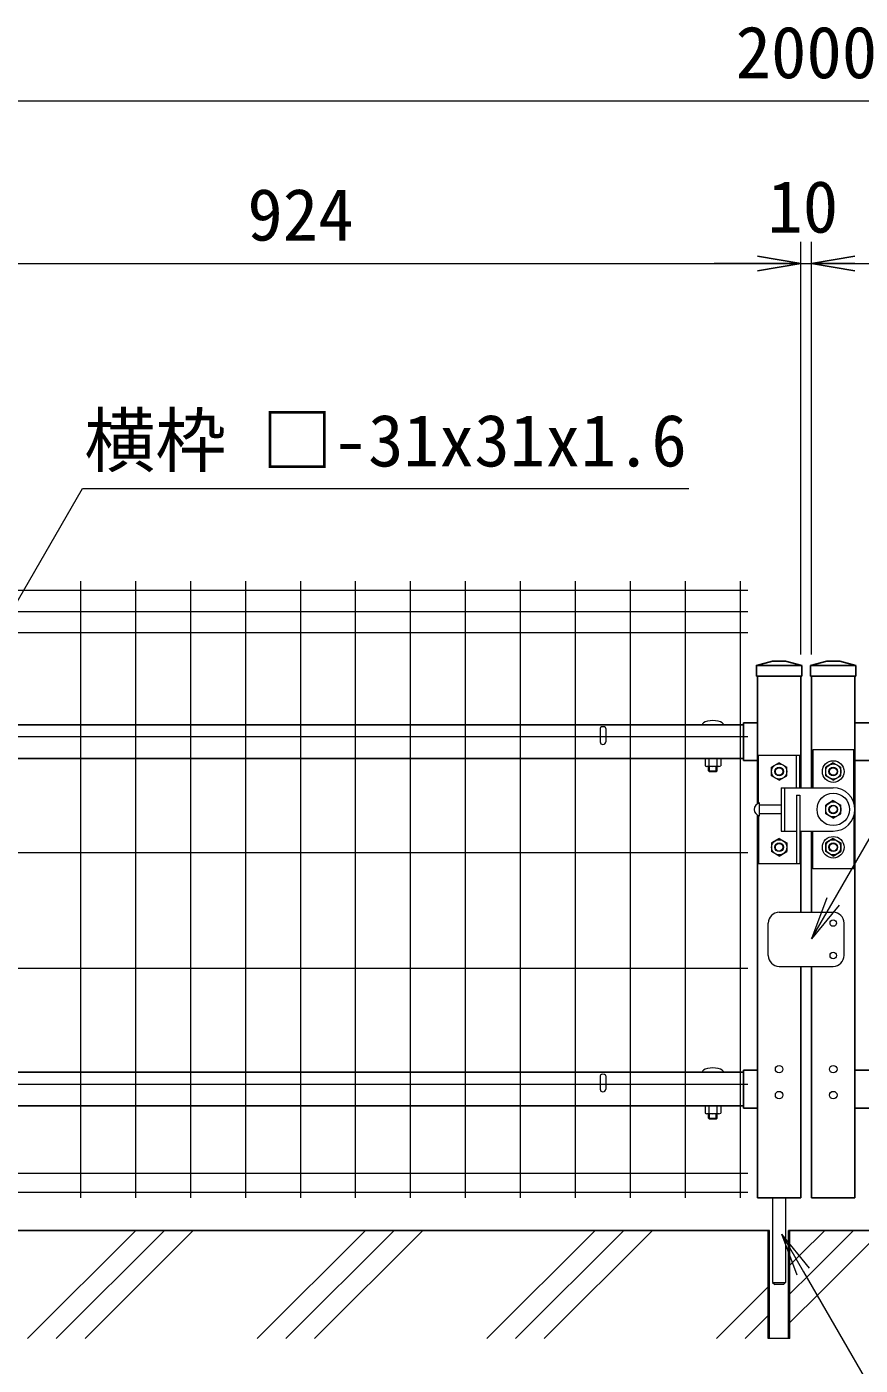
# Model space of a CAD drawing. Units: millimetres, scale not verified. Extents: x -1370 to 7030, y -2970 to 2970.
# Drawn here: x 2071 to 2841, y -132 to 1105 of the extents above; entities that cross this region are included whole.
import ezdxf
from ezdxf.enums import TextEntityAlignment as Align

# ---------------------------------------------------------------- set-up
doc = ezdxf.new("R2010")
doc.units = ezdxf.units.MM
doc.header["$LTSCALE"] = 20
doc.linetypes.add('USER2', pattern=[1.125, 0.75, -0.125, 0.125, -0.125])
for name, color, linetype, lineweight in [('0-2_D-STR1', 1, 'Continuous', 25), ('0-4_D-STR3', 3, 'Continuous', 13), ('0-5_D-STR-TXT', 7, 'Continuous', 13), ('0-6_LAYER06', 1, 'USER2', 25), ('0-7_D-STR2', 7, 'Continuous', 13), ('0-8_D-STR-DIM', 7, 'Continuous', 13), ('0-9_0', 7, 'Continuous', 25), ('0-C_D-DCR-HCH', 7, 'Continuous', 13), ('0-D_D-BGD', 7, 'Continuous', 25)]:
    doc.layers.add(name, color=color, linetype=linetype, lineweight=lineweight)
doc.styles.add('ＭＳ ゴシック', font='')
doc.styles.get('ＭＳ ゴシック').set_extended_font_data('MS Gothic')

# ---------------------------------------------------------------- blocks, each defined once
blk = doc.blocks.new('_Open')
at = {"layer": '0-9_0'}
blk.add_line((-20, 3.33), (0, 0), dxfattribs=at)
blk.add_lwpolyline([(-20, -3.33), (0, 0), (-20, 0)], dxfattribs=at)

msp = doc.modelspace()

# ---------------------------------------------------------------- linework, layer by layer
at = {"layer": '0-2_D-STR1'}
for p, q in [((2744.93, 504.99), (2744.93, 514.99)), ((2759.93, 518.99), (2771.93, 518.99)), ((2771.93, 518.99), (2786.93, 514.99)), ((2786.93, 504.99), (2786.93, 514.99)), ((2809.93, 518.99), (2794.93, 514.99)), ((2836.93, 514.99), (2794.93, 514.99)), ((2794.93, 504.99), (2794.93, 514.99)), ((2821.93, 518.99), (2809.93, 518.99)), ((2821.93, 518.99), (2836.93, 514.99)), ((2836.93, 504.99), (2836.93, 514.99)), ((2786.93, 504.99), (2744.93, 504.99)), ((2745.93, 504.99), (2745.93, 387.24)), ((2785.93, 504.99), (2785.93, 401.99)), ((2794.93, 504.99), (2836.93, 504.99)), ((2795.93, 504.99), (2795.93, 401.99)), ((2835.93, 504.99), (2835.93, 22.99)), ((2732.92, 460.09), (1914.93, 460.09)), ((2732.92, 462.09), (2732.92, 427.09)), ((2745.93, 462.09), (2732.92, 462.09)), ((2835.93, 462.09), (2848.93, 462.09)), ((2732.92, 429.09), (1914.93, 429.09)), ((2745.93, 427.09), (2732.92, 427.09)), ((2835.93, 427.09), (2848.93, 427.09)), ((2745.93, 376.74), (2745.93, 22.99)), ((2785.93, 361.99), (2785.93, 286.99)), ((2795.93, 361.99), (2795.93, 286.99)), ((2785.93, 236.99), (2785.93, 22.99)), ((2795.93, 236.99), (2795.93, 22.99)), ((2732.92, 139.09), (1914.93, 139.09)), ((2732.92, 141.09), (2732.92, 106.09)), ((2745.93, 141.09), (2732.92, 141.09)), ((2835.93, 141.09), (2848.93, 141.09)), ((2732.92, 108.09), (1914.93, 108.09)), ((2745.93, 106.09), (2732.92, 106.09)), ((2835.93, 106.09), (2848.93, 106.09)), ((2745.93, 22.99), (2785.93, 22.99)), ((2795.93, 22.99), (2835.93, 22.99))]:
    msp.add_line(p, q, dxfattribs=at)
msp.add_lwpolyline([(2759.93, 518.99), (2744.93, 514.99), (2786.93, 514.99)], dxfattribs=at)
at = {"layer": '0-4_D-STR3'}
for p, q in [((2600.6, 456.71), (2600.6, 444.54)), ((2605.8, 456.71), (2605.8, 444.54)), ((2796.93, 436.99), (2796.93, 401.99)), ((2834.93, 436.99), (2796.93, 436.99)), ((2834.93, 388.23), (2834.93, 436.99)), ((2697.45, 428.55), (2697.45, 422.3)), ((2698.23, 429.09), (2711.22, 429.09)), ((2710.18, 429.09), (2699.27, 429.09)), ((2710.18, 421.77), (2699.27, 421.77)), ((2700.72, 417.69), (2700.72, 421.77)), ((2701.09, 428.55), (2701.09, 422.3)), ((2701.72, 416.69), (2701.72, 421.77)), ((2707.72, 416.69), (2707.72, 421.77)), ((2708.36, 428.55), (2708.36, 422.3)), ((2708.72, 417.69), (2708.72, 421.77)), ((2712, 428.55), (2712, 422.3)), ((2746.93, 431.99), (2784.93, 431.99)), ((2746.93, 387.72), (2746.93, 431.99)), ((2765.93, 425.07), (2758.93, 421.03)), ((2758.93, 412.95), (2758.93, 421.03)), ((2765.93, 425.07), (2772.93, 421.03)), ((2772.93, 412.95), (2772.93, 421.03)), ((2781.93, 401.99), (2781.93, 431.99)), ((2784.93, 401.99), (2784.93, 431.99)), ((2815.93, 425.07), (2808.93, 421.03)), ((2808.93, 412.95), (2808.93, 421.03)), ((2815.93, 425.07), (2822.93, 421.03)), ((2822.93, 412.95), (2822.93, 421.03)), ((2834.93, 388.23), (2834.93, 426.99)), ((2700.72, 417.69), (2701.72, 416.69)), ((2700.72, 417.69), (2708.72, 417.69)), ((2707.72, 416.69), (2701.72, 416.69)), ((2707.72, 416.69), (2708.72, 417.69)), ((2765.93, 408.91), (2758.93, 412.95)), ((2765.93, 408.91), (2772.93, 412.95)), ((2815.93, 408.91), (2808.93, 412.95)), ((2815.93, 408.91), (2822.93, 412.95)), ((2767.93, 401.99), (2815.93, 401.99)), ((2767.93, 401.99), (2767.93, 361.99)), ((2770.93, 401.99), (2770.93, 361.99)), ((2747.93, 375.99), (2747.93, 387.99)), ((2767.93, 385.99), (2747.93, 385.99)), ((2781.93, 394.99), (2784.93, 394.99)), ((2781.93, 394.99), (2781.93, 331.99)), ((2784.93, 394.99), (2784.93, 331.99)), ((2815.93, 390.07), (2808.93, 386.03)), ((2808.93, 377.95), (2808.93, 386.03)), ((2815.93, 390.07), (2822.93, 386.03)), ((2822.93, 377.95), (2822.93, 386.03)), ((2834.93, 388.23), (2834.93, 388.23)), ((2746.93, 331.99), (2746.93, 376.26)), ((2746.93, 375.31), (2746.93, 331.99)), ((2767.93, 377.99), (2747.93, 377.99)), ((2815.93, 373.91), (2808.93, 377.95)), ((2815.93, 373.91), (2822.93, 377.95)), ((2834.93, 375.74), (2834.93, 336.99)), ((2834.93, 375.74), (2834.93, 326.99)), ((2767.93, 361.99), (2781.93, 361.99)), ((2767.93, 361.99), (2776.93, 361.99)), ((2784.93, 361.99), (2815.93, 361.99)), ((2796.93, 361.99), (2796.93, 361.99)), ((2796.93, 326.99), (2796.93, 361.99)), ((2796.93, 336.99), (2796.93, 361.99)), ((2765.93, 355.07), (2758.93, 351.03)), ((2758.93, 351.03), (2758.93, 342.95)), ((2765.93, 355.07), (2772.93, 351.03)), ((2772.93, 351.03), (2772.93, 342.95)), ((2815.93, 355.07), (2808.93, 351.03)), ((2815.93, 355.07), (2808.93, 351.03)), ((2808.93, 351.03), (2808.93, 342.95)), ((2808.93, 342.95), (2808.93, 351.03)), ((2815.93, 355.07), (2822.93, 351.03)), ((2815.93, 355.07), (2822.93, 351.03)), ((2822.93, 351.03), (2822.93, 342.95)), ((2822.93, 342.95), (2822.93, 351.03)), ((2765.93, 338.91), (2758.93, 342.95)), ((2765.93, 338.91), (2772.93, 342.95)), ((2815.93, 338.91), (2808.93, 342.95)), ((2815.93, 338.91), (2808.93, 342.95)), ((2815.93, 338.91), (2822.93, 342.95)), ((2815.93, 338.91), (2822.93, 342.95)), ((2746.93, 331.99), (2784.93, 331.99)), ((2834.93, 326.99), (2796.93, 326.99)), ((2765.93, 286.99), (2815.93, 286.99)), ((2755.93, 246.99), (2755.93, 276.99)), ((2825.93, 246.99), (2825.93, 276.99)), ((2765.93, 236.99), (2815.93, 236.99)), ((2600.6, 135.76), (2600.6, 123.59)), ((2605.8, 135.76), (2605.8, 123.59)), ((2697.45, 107.55), (2697.45, 101.3)), ((2698.23, 108.09), (2711.22, 108.09)), ((2710.18, 108.09), (2699.27, 108.09)), ((2710.18, 100.77), (2699.27, 100.77)), ((2700.72, 96.69), (2700.72, 100.77)), ((2701.09, 107.55), (2701.09, 101.3)), ((2707.72, 95.69), (2707.72, 100.77)), ((2708.36, 107.55), (2708.36, 101.3)), ((2708.72, 96.69), (2708.72, 100.77)), ((2712, 107.55), (2712, 101.3)), ((2700.72, 96.69), (2708.72, 96.69)), ((2707.72, 95.69), (2701.72, 95.69)), ((2707.72, 95.69), (2708.72, 96.69)), ((2759.93, 22.99), (2759.93, -55.01)), ((2771.93, 22.99), (2771.93, -55.01)), ((2755.93, -107.01), (2755.93, -7.01)), ((2757.13, -107.01), (2757.13, -7.01)), ((2774.72, -107.01), (2774.72, -7.01)), ((2775.93, -107.01), (2775.93, -7.01)), ((2759.93, -55.01), (2761.93, -57.01)), ((2759.93, -55.01), (2771.93, -55.01)), ((2769.93, -57.01), (2761.93, -57.01)), ((2769.92, -57.01), (2761.93, -57.01)), ((2769.93, -57.01), (2771.93, -55.01)), ((2775.93, -107.01), (2755.93, -107.01))]:
    msp.add_line(p, q, dxfattribs=at)
for points in [[(2796.93, 426.99), (2796.93, 401.99), (2796.93, 401.99)], [(2700.72, 96.69), (2701.72, 95.69), (2701.72, 100.77)]]:
    msp.add_lwpolyline(points, dxfattribs=at)
for centre, radius in [((2765.93, 416.99), 7), ((2765.93, 416.99), 4), ((2765.93, 416.99), 3.5), ((2815.93, 416.99), 10), ((2815.93, 416.99), 7), ((2815.93, 416.99), 4), ((2815.93, 416.99), 3.5), ((2815.93, 381.99), 15), ((2815.93, 381.99), 7), ((2815.93, 381.99), 4), ((2815.93, 381.99), 3.5), ((2765.93, 346.99), 7), ((2765.93, 346.99), 4), ((2765.93, 346.99), 3.5), ((2815.93, 346.99), 10), ((2815.93, 346.99), 10), ((2815.93, 346.99), 7), ((2815.93, 346.99), 7), ((2815.93, 346.99), 4), ((2815.93, 346.99), 4), ((2815.93, 346.99), 3.5), ((2815.93, 346.99), 3.5), ((2815.93, 276.99), 3), ((2815.93, 246.99), 3), ((2765.93, 141.99), 3.5), ((2815.93, 141.99), 3.5), ((2765.93, 117.99), 3.5), ((2815.93, 117.99), 3.5)]:
    msp.add_circle(centre, radius, dxfattribs=at)
for centre, radius, start, end in [((2603.2, 444.54), 2.6, 180, 0), ((2699.27, 425.74), 3.35, 57.13278, 122.86722), ((2699.27, 425.12), 3.35, 237.13278, 302.86722), ((2704.72, 416.49), 12.6, 73.22135, 106.77865), ((2704.72, 434.36), 12.6, 253.22135, 286.77865), ((2710.18, 425.74), 3.35, 57.13278, 122.86722), ((2710.18, 425.12), 3.35, 237.13278, 302.86722), ((2815.93, 381.99), 20, 270, 89.99983), ((2749.03, 381.99), 6.1, 100.38886, 259.61115), ((2765.93, 276.99), 10, 90, 180.00001), ((2815.93, 276.99), 10, 0, 90), ((2765.93, 246.99), 10, 180.00001, 270), ((2815.93, 246.99), 10, 270, 0.00001), ((2603.2, 123.59), 2.6, 180, 0), ((2699.27, 104.74), 3.35, 57.13278, 122.86722), ((2699.27, 104.12), 3.35, 237.13278, 302.86722), ((2704.72, 95.49), 12.6, 73.22135, 106.77865), ((2704.72, 113.36), 12.6, 253.22135, 286.77865), ((2710.18, 104.74), 3.35, 57.13278, 122.86722), ((2710.18, 104.12), 3.35, 237.13278, 302.86722)]:
    msp.add_arc(centre, radius, start, end, dxfattribs=at)
for centre, major_axis, ratio, start_param, end_param in [((2603.2, 456.69), (2.6, 0), 0.649974, 0, 3.1415927), ((2704.72, 460.09), (10, 0), 0.4, 6.283157, 9.4248063), ((2603.2, 135.74), (2.6, 0), 0.649974, 0, 3.1415927), ((2704.72, 139.09), (10, 0), 0.4, 6.283157, 9.4248063)]:
    msp.add_ellipse(centre, major_axis=major_axis, ratio=ratio, start_param=start_param, end_param=end_param, dxfattribs=at)
at = {"layer": '0-6_LAYER06', "color": 7, "linetype": 'Continuous'}
for p, q in [((2755.93, -7.01), (2757.13, -7.01)), ((2774.72, -7.01), (2775.93, -7.01))]:
    msp.add_line(p, q, dxfattribs=at)
at = {"layer": '0-7_D-STR2'}
for p, q in [((1910.77, 584.56), (2737.09, 584.56)), ((2120.85, 22.99), (2120.85, 592.99)), ((2171.62, 22.99), (2171.62, 592.99)), ((2222.39, 22.99), (2222.39, 592.99)), ((2273.16, 22.99), (2273.16, 592.99)), ((2323.93, 22.99), (2323.93, 592.99)), ((2374.7, 22.99), (2374.7, 592.99)), ((2425.47, 22.99), (2425.47, 592.99)), ((2476.24, 22.99), (2476.24, 592.99)), ((2527.01, 22.99), (2527.01, 592.99)), ((2577.78, 22.99), (2577.78, 592.99)), ((2628.55, 22.99), (2628.55, 592.99)), ((2679.32, 22.99), (2679.32, 592.99)), ((2730.09, 22.99), (2730.09, 592.99)), ((1910.77, 564.99), (2737.09, 564.99)), ((1910.77, 545.42), (2737.09, 545.42)), ((2737.09, 448.99), (1910.77, 448.99)), ((2737.09, 341.99), (1910.77, 341.99)), ((2737.09, 234.99), (1910.77, 234.99)), ((1910.77, 127.99), (2737.09, 127.99)), ((1910.77, 45.98), (2737.09, 45.98)), ((1910.77, 28.39), (2737.09, 28.39))]:
    msp.add_line(p, q, dxfattribs=at)
at = {"layer": '0-8_D-STR-DIM'}
for p, q in [((3750.93, 1036.36), (1830.93, 1036.36)), ((2785.93, 524.99), (2785.93, 906.36)), ((2785.93, 524.99), (2785.93, 906.36)), ((2795.93, 524.99), (2795.93, 906.36)), ((2795.93, 524.99), (2795.93, 906.36)), ((1901.93, 886.36), (2745.93, 886.36)), ((2745.93, 886.36), (2705.93, 886.36)), ((2785.93, 886.36), (2795.93, 886.36)), ((2835.93, 886.36), (3679.93, 886.36)), ((2835.93, 886.36), (2875.93, 886.36)), ((2821.54, 293.58), (2795.77, 262.28)), ((2782.58, -48.45), (2768.36, -10.48))]:
    msp.add_line(p, q, dxfattribs=at)
for points in [[(2008.59, 494.76), (1994.36, 456.79), (2014.36, 491.43), (2122.41, 678.58), (2675.36, 678.58), (2682.56, 678.58)], [(2809.99, 300.25), (2795.77, 262.28), (2815.77, 296.92), (3033.73, 674.44), (3235.86, 674.44), (3243.06, 674.44)], [(2794.13, -41.78), (2768.36, -10.48), (2788.36, -45.12), (2882.38, -207.97), (3128.2, -207.97), (3135.4, -207.97)]]:
    msp.add_lwpolyline(points, dxfattribs=at)
at = {"layer": '0-C_D-DCR-HCH'}
for p, q in [((2071.65, -107.01), (2171.65, -7.01)), ((2098.17, -107.01), (2198.17, -7.01)), ((2124.68, -107.01), (2224.68, -7.01)), ((2283.78, -107.01), (2383.78, -7.01)), ((2310.3, -107.01), (2410.3, -7.01)), ((2336.81, -107.01), (2436.81, -7.01)), ((2495.91, -107.01), (2595.91, -7.01)), ((2522.43, -107.01), (2622.43, -7.01)), ((2548.95, -107.01), (2648.95, -7.01)), ((2785.38, -29.67), (2808.04, -7.01)), ((2795.09, -46.48), (2834.56, -7.01)), ((2775.93, -39.13), (2785.38, -29.67)), ((2775.93, -65.65), (2795.09, -46.48)), ((2708.05, -107.01), (2755.93, -59.13)), ((2734.56, -107.01), (2755.93, -85.65))]:
    msp.add_line(p, q, dxfattribs=at)
msp.add_lwpolyline([(2775.93, -92.16), (2804.79, -63.3), (2861.08, -7.01)], dxfattribs=at)
at = {"layer": '0-D_D-BGD'}
for p, q in [((2755.93, -7.01), (1476.54, -7.01)), ((4105.31, -7.01), (2775.93, -7.01))]:
    msp.add_line(p, q, dxfattribs=at)

# ---------------------------------------------------------------- block references
at = {"layer": '0-8_D-STR-DIM', "xscale": 2, "yscale": 2}
msp.add_blockref('_Open', (2785.93, 886.36), dxfattribs=at)
msp.add_blockref('_Open', (2785.93, 886.36), dxfattribs=at)
at = {"layer": '0-8_D-STR-DIM', "xscale": 2, "yscale": 2, "rotation": 180}
msp.add_blockref('_Open', (2795.93, 886.36), dxfattribs=at)
msp.add_blockref('_Open', (2795.93, 886.36), dxfattribs=at)

# ---------------------------------------------------------------- texts
at = {"layer": '0-5_D-STR-TXT', "style": 'ＭＳ ゴシック'}
msp.add_text('横枠 □-31x31x1.6', height=48.09, dxfattribs=at).set_placement((2124, 684.42), align=Align.BOTTOM_LEFT)
at = {"layer": '0-8_D-STR-DIM', "style": 'ＭＳ ゴシック'}
for s, p in [('2000', (2725.68, 1043.11)), ('924', (2274.68, 893.11)), ('10', (2755.08, 900.45))]:
    msp.add_text(s, height=48.09, dxfattribs=at).set_placement(p, align=Align.BOTTOM_LEFT)

doc.saveas('drawing.dxf')
